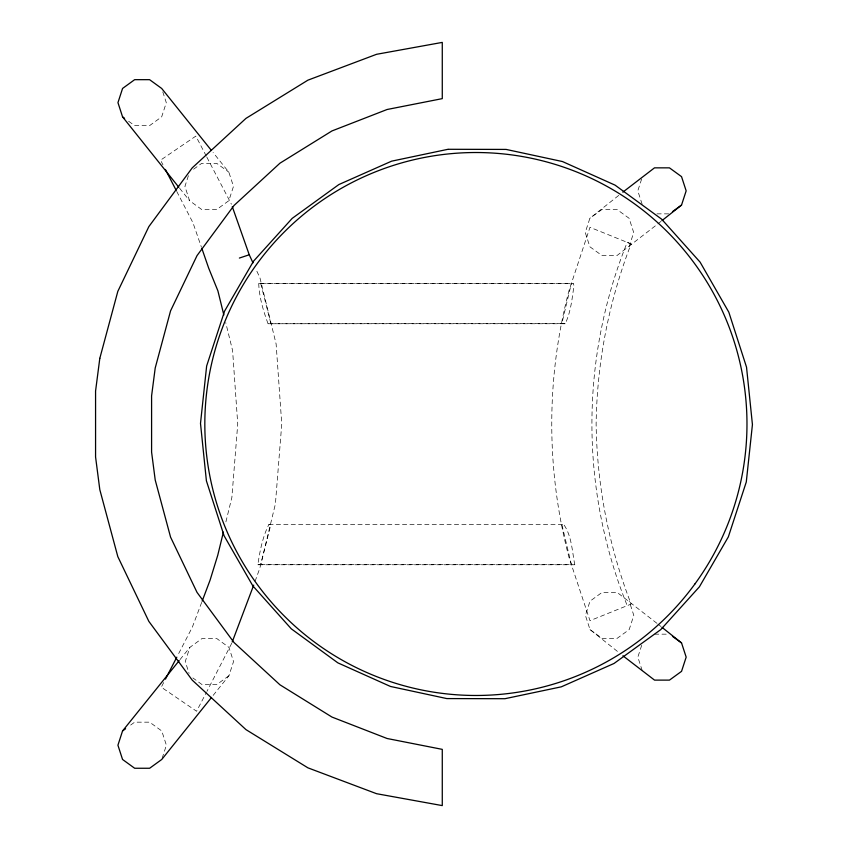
<?xml version="1.0" encoding="UTF-8"?>
<svg xmlns="http://www.w3.org/2000/svg" width="848" height="848" viewBox="0 0 848 848"><rect width="100%" height="100%" fill="white"/><g stroke="black" fill="none" stroke-linecap="round" stroke-linejoin="round"><path stroke-width="0.64" stroke-dasharray="4.24 3.18" d="M574.806 564.768C572.103 551.391 571.806 535.83 563.687 524.456L561.842 524.424L571.382 564.588L589.985 620.683L631.124 604.062C608.832 546.6 596.981 485.639 596.123 424C596.981 362.361 608.832 301.4 631.113 243.927L589.985 227.317L568.86 291.065A525.082 525.082 0 0 0 568.87 556.935L571.382 564.588L574.806 564.768L257.856 564.768C259.848 551.073 262.636 536.816 268.901 524.456L270.872 524.424L259.806 568.266L254.146 583.901M258.725 283.444C259.181 297.15 263.325 310.887 268.074 323.756L565.213 323.756C570.874 311.831 572.124 298.422 573.979 285.5L573.206 283.444L571.382 283.412L258.725 283.444L573.206 283.444M268.074 323.756L561.842 323.576L571.382 283.412M257.856 564.768L260.728 564.588L275.399 503.956L281.759 424L276.119 343.991L259.954 277.868L255.672 268.636M225.907 521.838L231.875 497.394L237.737 424L232.596 350.553L225.716 322.6M188.404 175.716L184.928 186.422L189.56 200.69L201.697 209.509L216.706 209.509L228.843 200.69L233.476 186.422L228.843 172.155L213.081 152.523M213.166 695.381L228.928 675.75L233.539 661.557L228.928 647.374L216.855 638.597L201.93 638.597L189.867 647.374L185.256 661.557L189.093 673.386M162.148 758.271L166.388 745.212L161.767 730.965L149.64 722.167L134.662 722.167L128.61 726.566M618.722 195.422L589.879 218.275L585.247 232.522L589.879 246.768L601.995 255.566L616.973 255.566L656.85 224.688M641.639 179.013L637.791 190.853L642.413 205.068M629.089 246.768L633.71 232.522L629.089 218.275L616.973 209.477L601.995 209.477L589.879 218.275M641.692 645.307L637.844 657.147L642.466 671.34M201.676 602.398L192.337 627.16L177.412 656.023M231.737 643.261L206.965 691.343M163.675 682.566L161.29 687.187L196.577 711.239L206.361 692.509M180.009 659.606L189.867 647.374M657.878 223.872L660.963 221.423M193.609 169.218L201.697 163.335L216.706 163.335L228.843 172.155M228.928 675.75L216.855 684.516L201.93 684.516L192.878 677.944M260.696 283.412L270.872 323.576M656.988 213.855L669.443 213.855M268.901 524.456L563.687 524.456M260.728 564.588L571.382 564.588M654.539 634.166L668.224 634.166M561.842 323.576L565.213 323.756M631.113 243.927L627.223 242.358A484.897 484.897 0 0 0 627.234 605.642M128.61 121.243L134.652 125.631L149.587 125.631L161.671 116.854L166.293 102.65L162.053 89.634M656.903 623.28L617.079 592.36L602.122 592.36L590.028 601.158L585.406 615.372L590.028 629.598L618.817 652.515M590.028 629.598L602.122 638.385L617.079 638.385L629.184 629.598L633.806 615.372L629.184 601.158M657.931 624.096L661.016 626.555M179.638 188.267L189.56 200.69M206.276 156.074L195.846 136.115L160.558 160.166L162.964 164.809M206.891 157.24L231.419 204.198M176.755 191.447L192.941 222.727L201.474 247.319"/><path stroke-width="1.27" d="M223.395 532.131L217.745 555.292L210.092 580.117L202.153 601.168M179.193 660.624L122.547 730.965L117.925 745.212L122.547 759.458L134.662 768.256L149.64 768.256L161.767 759.458L211.512 697.448M661.991 220.597L681.538 205.068L686.159 190.853L681.538 176.638L669.443 167.851L654.497 167.851L622.835 192.157M253.711 585.099L232.193 642.053M165.466 679.11L176.808 657.179M672.464 211.65L681.538 205.068M122.547 730.965L125.578 728.761M239.38 258.057L249.248 254.782L253.001 262.869M448.009 149.29L391.596 161.173L338.882 184.546L292.178 218.381L253.51 261.205L224.582 311.131L206.647 366.007L200.499 423.406L206.403 480.837L224.095 535.788L252.81 585.841L291.299 628.834L337.864 662.86L390.472 686.456L446.832 698.582L504.92 698.71L561.334 686.827L614.047 663.454L660.751 629.619L699.42 586.795L728.347 536.869L746.282 481.993L752.43 424.594L746.526 367.163L728.835 312.212L700.119 262.159L661.631 219.166L615.065 185.14L562.457 161.544L506.097 149.418L448.444 149.29M211.428 150.456L161.671 88.446L149.587 79.67L134.652 79.67L122.568 88.446L117.957 102.65L122.568 116.854L124.582 118.317M672.496 636.36L681.548 642.943L686.17 657.147L681.548 671.34L669.475 680.117L654.539 680.117L622.93 655.79M662.044 627.372L681.548 642.943M122.568 116.854L178.811 187.238M165.36 169.441L176.151 190.291M232.288 206.668L249.248 254.782M201.898 248.549L208.714 268.233L217.894 290.843L223.84 314.979M99.81 358.333L95.57 391.045L95.57 456.955L99.81 489.667L117.819 556.627L148.856 621.393L192.263 680.17L245.952 729.609L307.898 767.832L376.554 793.696L442.274 805.6L442.274 749.367L387.101 738.502L331.981 717.069L279.925 684.792L234.048 642.551L197.022 592.381L170.565 537.134L155.216 480.021L151.591 452.111L151.591 395.889L155.216 367.979L170.565 310.866L197.022 255.619L234.048 205.449L279.925 163.208L331.981 130.931L387.101 109.498L442.274 98.633L442.274 42.4L376.554 54.304L307.898 80.168L245.952 118.391L192.263 167.83L148.856 226.607L117.819 291.373L99.81 358.333M694.862 584.039A271.477 271.074 -90 0 0 504.814 154.071A271.477 271.074 -90 0 0 228.027 533.89A271.477 271.074 -90 0 0 694.862 584.039"/></g></svg>
